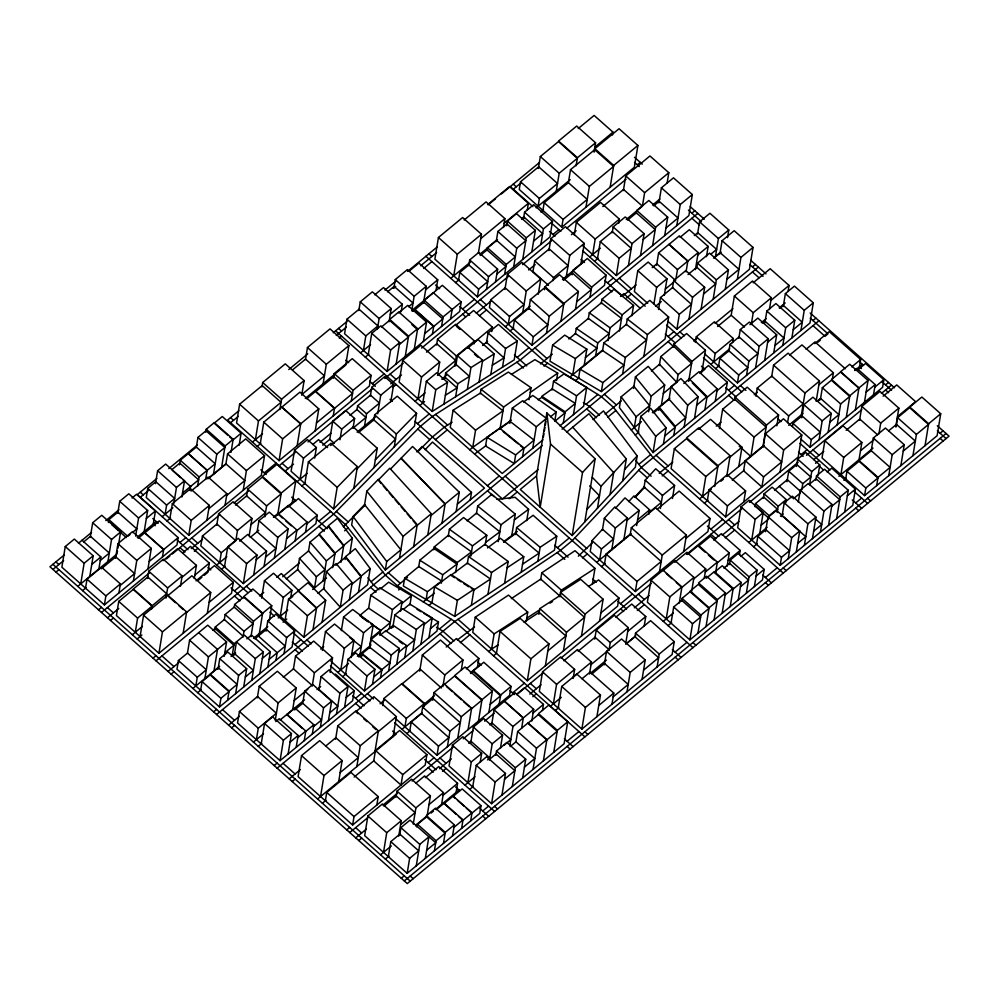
<?xml version="1.0" encoding="UTF-8"?>
<svg xmlns="http://www.w3.org/2000/svg" width="999" height="999" viewBox="0 0 999 999"><rect width="100%" height="100%" fill="white"/><g stroke="black" fill="none" stroke-linecap="round" stroke-linejoin="round"><path stroke-width="1.5" d="M89.798 576.435L93.182 555.781L74.326 539.073L65.26 546.553L61.876 567.207L104.395 604.907L176.96 544.992L178.159 537.624L159.303 520.904L144.793 532.879L163.649 549.6M80.732 583.928L84.116 563.274L93.182 555.781M90.285 537.412L92.682 522.764L101.748 515.272L120.604 531.992L117.969 548.101M85.539 588.186L87.013 579.183L101.523 567.195L120.38 583.916L118.906 592.931M98.876 568.943L100.837 556.955L81.98 540.234M108.404 522.527L108.879 519.642L117.944 512.15L136.813 528.871L132.268 532.617M107.942 561.45L111.538 539.485L120.604 531.992M117.77 513.274L119.73 501.286L128.796 493.793L147.652 510.514L144.218 531.493M104.395 604.907L105.869 595.904L120.38 583.916M115.522 558.341L117.932 543.643L132.442 531.655L151.299 548.376L147.939 568.955M117.008 553.97L117.495 551.036M135.277 632.292L137.6 618.106L152.11 606.118L133.254 589.398L118.744 601.386L116.421 615.571L158.941 653.271L231.506 593.344L233.304 582.342L214.448 565.634L196.016 580.844M135.627 536.088L138.586 518.006L147.652 510.514M165.11 514.235L166.608 505.107L174.675 498.451L155.807 481.73L147.752 488.386L146.254 497.514L188.786 535.227L261.338 475.299L264.56 455.619L245.704 438.898L227.56 453.883L225.824 464.473M133.416 580.943L136.788 560.364L151.299 548.376M155.494 483.678L157.617 470.729L165.672 464.073L184.528 480.794L181.88 497.015M132.03 498.014L136.563 494.268L155.419 510.988L153.297 524L155.22 525.711M147.59 578.496L148.776 571.216L163.287 559.24L182.155 575.961L180.482 586.138M140.085 636.55L143.581 615.197L167.77 595.217L186.626 611.937L183.129 633.291M151.648 608.953L152.173 605.731L166.683 593.743L147.827 577.035L133.317 589.01L152.173 605.731M162.45 556.967L163.674 549.5L144.805 532.779L138.112 538.311M169.917 518.506L172.352 503.671L190.484 488.698L209.353 505.419L206.918 520.242M179.495 464.797L180.245 460.227L196.353 447.065L215.21 463.786L199.113 476.948L197.577 486.313M173.876 503.271L176.473 487.45L184.528 480.794M165.971 598.126L167.632 587.936L182.155 575.961M158.941 653.271L162.437 631.905L186.626 611.937M196.279 447.502L197.927 437.437L205.981 430.781L224.85 447.502L216.783 454.158L213.486 474.288M189.935 490.384L190.584 486.451M188.786 535.227L191.209 520.392L209.353 505.419M205.769 432.142L206.244 429.245L214.298 422.589L233.154 439.31L231.031 452.31M205.669 479.445L207.168 470.292L188.312 453.571M224.226 656.306L226.586 641.895L207.73 625.174L189.585 640.172L187.462 653.134L178.409 660.539L176.973 669.255L219.505 706.955L292.058 647.04L294.705 630.918L275.836 614.198L267.782 620.866L266.096 631.118M194.281 578.508L196.428 565.384L177.572 548.663L163.062 560.651M219.655 562.599L221.278 552.734L235.789 540.746L216.933 524.025L202.422 536.013L200.799 545.879L243.331 583.578L315.884 523.663L317.257 515.297L298.401 498.588L288.037 507.142M221.553 467.632L225.1 445.966L233.154 439.31M182.68 552.859L190.497 546.403L209.353 563.124L207.842 572.365L204.271 575.312M216.733 525.262L218.619 513.748L233.129 501.76L251.985 518.481L249.151 535.814M255.407 439.672L258.479 420.941L281.044 402.297L262.188 385.589L239.61 404.22L236.551 422.952L279.071 460.651L369.368 386.076L371.116 375.374L352.26 358.666L334.203 373.576L333.454 378.159M207.317 613.324L210.727 592.519L191.87 575.799L167.682 595.779M225.062 505.257L226.948 493.756L208.092 477.035L191.084 491.071M195.829 685.976L197.265 677.26L206.331 669.767L187.475 653.046M239.148 445.279L241.121 433.229L222.265 416.508L214.211 423.176L227.522 434.977M200.649 690.234L202.06 681.58L210.127 674.924L228.983 691.645L220.916 698.301L219.505 706.955M204.907 678.483L208.441 656.892L226.586 641.895M224.463 566.858L227.735 546.89L238.112 538.324L256.968 555.044L253.696 575.024M214.76 630.094L215.272 627.022L224.338 619.53L243.194 636.251M243.207 490.284L246.428 470.591L264.56 455.619M213.973 670.991L217.507 649.387L198.651 632.667M235.826 540.546L237.475 530.469L251.985 518.481M261.975 386.863L262.687 382.505L285.264 363.861L304.121 380.582L301.748 395.117M224.213 620.304L225.15 614.56L234.216 607.067L253.084 623.788L244.006 631.281L243.069 637.025M218.019 669.305L219.755 658.653L227.822 651.997L246.678 668.718L243.694 686.987M246.528 496.578L247.74 489.173L262.25 477.185L281.106 493.906L266.596 505.894L264.81 516.808M260.215 443.931L263.786 422.14L299.925 392.145L318.793 408.866L315.197 430.819M234.141 607.542L234.64 604.495L243.706 597.002L262.575 613.723L253.496 621.216L250.961 636.725M243.331 583.578L246.603 563.611L256.968 555.044M259.815 673.663L263.374 651.947L244.505 635.227L234.128 643.743L232.118 656.018L235.677 653.071M234.315 654.919L236.451 641.895L255.307 658.603L251.748 680.331M227.56 700.299L229.083 691.033L237.138 684.377L218.282 667.657L210.227 674.313L229.083 691.033M257.005 532.405L258.916 520.704L269.28 512.137L288.149 528.858L284.79 549.338M279.87 409.503L281.556 399.225L304.121 380.582M235.627 693.643L238.624 675.374L246.678 668.718M279.071 460.651L282.642 438.861L300.699 423.938L281.843 407.217M256.393 739.66L258.266 728.221L276.411 713.236L257.542 696.515L239.41 711.5L237.537 722.951L280.057 760.651L352.622 700.724L354.245 690.784L335.389 674.063M264.061 566.458L266.558 551.173L247.702 534.453L239.648 541.108M261.601 598.114L264.448 580.731L273.514 573.239L291.883 590.359L290.697 597.614M277.71 514.66L281.243 493.094L295.754 481.106L276.898 464.385L262.387 476.373L281.243 493.094M259.328 633.541L262.65 613.199L271.728 605.719L252.872 588.998L243.793 596.49L262.65 613.199M305.494 359.528L307.455 347.54L330.032 328.896L348.888 345.617L345.704 365.097L305.307 398.464M274.425 557.904L277.784 537.425L288.149 528.858M314.673 458.066L316.396 447.54L307.442 439.597L294.543 450.249L291.096 471.303L333.616 509.015L414.485 426.086L416.571 413.336L397.24 396.191L374.662 414.835L373.738 420.504M297.14 445.741L300.736 423.776L318.793 408.866M269.343 620.242L271.728 605.719M257.33 697.826L259.228 686.238L277.372 671.253L296.228 687.974L292.67 709.702M292.22 502.672L295.754 481.106M267.869 667.007L270.367 651.798L251.511 635.077L246.903 638.873M300.05 479.245L303.496 458.191L316.396 447.54M280.22 616.283L283.304 597.452L291.883 590.359M261.201 743.93L264.548 723.513L272.602 716.845L291.471 733.566L288.124 753.995M295.155 540.784L296.903 530.094L278.047 513.374L273.439 517.182M275.936 660.351L277.185 652.722L258.329 636.001M304.857 483.504L308.404 461.863L330.981 443.219L357.38 466.633L353.833 488.274M323.127 383.741L326.323 364.26L348.888 345.617M285.027 620.554L288.549 599.013L298.214 591.033L316.508 608.216L307.417 615.734L303.883 637.275L270.23 607.442M297.64 569.605L299.475 558.429L308.541 550.936L324.937 569.692L316.358 576.773L314.535 587.949L297.64 569.605L286.301 578.97M284.003 653.696L286.638 637.574L294.705 630.918M305.519 532.217L307.168 522.14L288.311 505.419L277.947 513.986L282.38 517.919M275.237 720.391L278.084 702.959L296.228 687.974M308.466 551.373L309.977 542.157L319.043 534.665L334.952 553.821L326.373 560.901L323.114 580.869M363.436 350.449L365.809 335.926L377.909 325.936L359.053 309.215L346.953 319.205L344.58 333.728L387.1 371.441L459.665 311.513L461.213 302.023L442.357 285.314L411.6 310.677M333.254 415.909L334.54 408.017L315.684 391.296L306.656 398.751M322.752 445.167L329.795 439.348L332.767 421.191L345.666 410.539L354.62 418.481L353.134 427.56M293.394 669.23L295.542 656.081L313.686 641.096L332.542 657.817L330.145 672.439M280.057 760.651L283.404 740.234L291.471 733.566M358.828 310.602L360.264 301.835L372.352 291.845L391.208 308.566L389.061 321.715M339.985 439.722L341.72 429.133L354.62 418.481M312.987 629.757L316.571 607.867L325.662 600.349L307.929 582.704L298.276 590.684L316.571 607.867M333.616 509.015L337.163 487.362L357.38 466.633M351.311 400.999L353.059 390.297L371.116 375.374M294.655 709.927L302.722 703.271L304.707 691.133L312.774 684.477L331.631 701.198L328.434 720.704M296.179 747.327L298.127 735.464L279.27 718.743L275.811 721.603M326.473 571.553L323.664 588.636L340.284 607.217L343.082 590.122L352.172 582.617L336.126 563.573L326.473 571.553L343.082 590.122M322.078 622.24L325.662 600.349M356.843 410.402L357.592 405.819L370.492 395.167L379.445 403.097L366.546 413.748L364.548 425.986M312.25 685.951L314.398 672.802L332.542 657.817M338.698 781.568L342.133 760.576L319.668 740.659L301.523 755.631L298.089 776.635L352.635 824.999L425.199 765.072L426.898 754.657L399.625 730.469L375.449 750.449L373.738 760.863L401.011 785.039L402.722 774.625L426.898 754.657M304.245 740.671L305.819 731.068L286.963 714.347M332.692 567.644L335.077 553.084L343.656 546.003L328.234 526.436L319.168 533.928L335.077 553.084M368.244 354.72L371.74 333.341L380.819 325.849L399.675 342.57L396.178 363.948M322.39 650.361L325.462 631.58L334.565 624.063L353.983 640.322L351.161 657.567M377.435 328.846L379.121 318.544L391.208 308.566M318.856 689.897L321.041 676.548L329.096 669.879L347.964 686.6L344.555 707.379M312.312 734.015L313.823 724.75L294.967 708.029L286.9 714.685L302.435 728.458M340.996 562.262L343.768 545.342L352.347 538.261L337.412 518.294L328.346 525.786L343.768 545.342M370.379 395.904L371.79 387.287L384.69 376.623L393.631 384.565L390.809 401.798M345.142 559.54L345.617 556.618L355.282 548.638L370.204 568.606L367.582 584.665L303.883 637.275M385.314 570.029L386.713 561.5L400.874 549.8L364.598 504.632L353.047 516.483L351.648 524.999L385.314 570.029L484.478 488.124L432.517 442.07L425.162 449.612M320.367 727.359L323.564 707.854L331.631 701.198M349.85 553.508L352.347 538.261M393.881 288.099L395.279 279.583L407.367 269.593L426.223 286.313L423.901 300.512M341.358 630.656L343.594 617.02L352.684 609.502L373.226 624.825L369.755 646.041M377.697 413.798L380.731 395.217L393.631 384.565M364.398 505.831L366.795 491.208L378.346 479.358L417.232 524.675L413.648 546.628M349.375 599.7L352.172 582.617M387.1 371.441L390.609 350.05L399.675 342.57M340.771 669.979L344.33 648.301L353.983 640.322M374.051 467.544L377.222 448.214L353.171 426.898L330.594 445.542M320.554 796.553L323.988 775.549L342.133 760.576M401.161 311.663L402.372 304.295L383.504 287.575L374.712 294.842M336.501 714.035L339.897 693.256L347.964 686.6M358.479 592.182L361.114 576.123L370.204 568.606M345.579 674.238L348.039 659.24L355.669 652.946L374.962 669.305L372.502 684.303M325.362 800.811L326.735 792.407L350.924 772.427L378.196 796.603L376.823 805.019M335.589 739.235L337.774 725.848L355.919 710.876L378.384 730.793L374.975 751.61M437.787 373.663L439.697 362.038L420.829 345.317L402.697 360.302L399.125 382.093L432.217 411.438L514.21 359.865L517.282 341.121L498.426 324.4L488.061 332.954L486.401 343.057M411.813 310.502L414.135 296.303L426.223 286.313M405.244 356.456L408.566 336.151L417.644 328.659L398.776 311.938L389.71 319.43L408.566 336.151M360.102 654.02L363.574 632.804L373.226 624.825M394.268 446.815L396.353 434.066L416.571 413.336M368.606 608.379L370.766 595.229L379.857 587.712L402.085 601.648L400.499 611.326M361.713 656.306L362.15 653.633L369.767 647.34L389.935 662.974L381.88 669.63L380.569 677.647M414.31 348.963L417.644 328.659M423.788 302.922L424.238 300.175L433.304 292.682L452.147 309.515M369.642 648.126L371.066 639.472L378.683 633.166L399.288 648.451L396.69 664.323M478.384 253.022L481.468 234.253L462.612 217.532L438.424 237.5L434.877 259.166L477.397 296.865L549.962 236.938L552.497 221.428L533.641 204.708L524.575 212.2L523.651 217.844M330.794 661.126L364.448 690.958L366.895 675.961L374.962 669.305M423.389 341.471L426.561 322.103L407.692 305.382L398.626 312.874M356.83 766.595L360.239 745.766L378.384 730.793M417.982 398.813L421.553 377.023L439.697 362.038M436.001 290.522L437.749 279.807L418.893 263.087L409.003 271.253M379.907 635.052L380.681 630.357L370.741 623.364M432.455 333.978L433.741 326.149L414.885 309.428L412.612 311.301M352.635 824.999L354.021 816.583L378.196 796.603M422.789 403.072L426.348 381.356L436.713 372.802L447.49 382.355L443.931 404.071M399.475 558.329L403.072 536.376L417.232 524.675M389.323 628.621L392.432 609.627L402.085 601.648M436.575 344.98L437.512 339.26L455.656 324.288L474.513 341.009L474.038 343.856M441.521 326.486L443.094 316.895L461.213 302.023M392.844 627.247L394.855 614.959L402.485 608.666L424.4 622.852L420.879 644.355M382.704 705.544L383.853 698.526L401.998 683.541L424.463 703.458L423.938 706.593M388.623 670.991L391.233 655.107L399.288 648.451M453.733 275.886L457.28 254.221L481.468 234.253M423.239 601.873L426.136 599.487L427.41 591.695L441.683 581.056L418.781 566.533L404.62 578.221L403.346 586.013L426.136 599.487L434.453 593.269M432.217 411.438L435.776 389.722L447.49 382.355M398.726 836.101L401.248 820.703L382.392 803.983L367.882 815.971L364.66 835.651L407.18 873.351L479.745 813.436L481.019 805.631L462.162 788.91L453.096 796.39L455.307 798.363M450.599 319.006L452.16 309.403M458.541 280.145L459.802 272.427L468.868 264.935L487.737 281.656L478.658 289.148L477.397 296.865M444.705 378.758L445.641 373.002L456.006 364.435L469.48 376.386L457.767 383.753L455.644 396.703M409.915 604.882L411.426 595.641L388.636 582.18L380.669 588.748M418.668 567.27L419.817 560.214L433.978 548.526L456.98 564.098L442.707 574.75L441.333 583.204M468.768 265.584L469.692 259.927L478.771 252.435L497.627 269.156L495.541 281.88M404.757 657.667L406.73 645.616L385.689 630.694L380.232 635.202M393.119 736.625L396.391 716.633L373.926 696.715L355.781 711.7L358.029 713.698M454.72 366.046L456.368 355.981L474.513 341.009M427.809 534.927L431.281 513.723L389.785 468.256L378.234 480.107L381.218 483.591M455.781 365.809L457.442 355.669L467.807 347.115L482.629 360.252L479.07 381.968M412.812 651.011L416.333 629.52L424.4 622.852M469.792 449.812L472.752 447.365L475.561 430.182L502.997 410.839L480.394 393.057L453.071 410.239L450.249 427.422L502.21 473.489L542.919 439.86M383.516 852.372L386.738 832.691L401.248 820.703M404.932 726.86L406.318 718.443L424.463 703.458M433.778 549.8L434.24 546.952L448.401 535.252L471.516 551.885L457.242 562.524L455.594 572.552M396.079 797.027L397.04 791.158L411.551 779.183L430.419 795.891L427.048 816.42M441.97 523.226L445.142 503.871L401.036 458.254L445.129 503.958M486.913 250.562L487.375 247.715L496.453 240.222L515.309 256.943L506.243 264.435L504.607 274.388M388.324 856.63L390.784 841.633L399.85 834.14L418.706 850.861L409.64 858.353L407.18 873.351M409.752 731.131L411.238 722.015L421.603 713.448L448.876 737.624L438.511 746.191L437.025 755.306L394.83 717.906M419.717 671.141L422.34 655.057L440.484 640.072L462.949 659.989L461.276 670.229M471.353 605.357L473.988 589.298L451.061 574.587L434.577 586.863L431.943 602.921L428.933 605.406M467.357 389.335L470.916 367.607L482.629 360.252M428.946 637.699L432.18 617.919L409.827 604.083L403.284 609.49M486.463 289.373L488.548 276.636L497.627 269.156M496.228 241.546L497.889 231.468L506.955 223.976L525.811 240.697L516.745 248.189L513.673 266.908M448.201 536.463L449.388 529.245L463.561 517.544L486.763 535.239L485.102 545.354M399.662 835.326L400.911 827.647L409.99 820.154L435.726 842.756L426.66 850.249M421.491 714.123L422.652 707.092L433.017 698.526L460.289 722.714L449.925 731.268L447.39 746.74M508.279 324.238L509.54 316.521L524.05 304.533L505.194 287.812L490.684 299.8L489.423 307.517L531.943 345.229L604.507 285.302L606.156 275.2L587.3 258.491L572.789 270.467L572.077 274.8M456.143 511.525L459.303 492.257L412.575 446.491L390.534 469.018M423.738 613.299L438.474 622.015L437 631.031L364.448 690.958M503.484 227.485L504.932 218.631L486.076 201.91L464.198 219.98M506.668 225.762L507.417 221.141L516.483 213.649L535.352 230.369L531.818 251.923M480.282 393.756L481.019 389.26L508.341 372.078L531.043 387.699L529.083 399.687M491.733 331.593L492.457 327.222L473.601 310.502L455.457 325.487M432.729 700.224L433.991 692.582L444.355 684.015L471.628 708.191L468.119 729.62M413.249 824.113L415.896 807.879L430.419 795.891M538.111 206.194L539.373 198.476L557.517 183.504L538.661 166.783L520.516 181.768L519.255 189.473L561.775 227.173L634.34 167.258L637.911 145.454L619.055 128.734L594.867 148.701L594.393 151.611M416.72 826.91L417.195 824.013L426.273 816.52L445.129 833.241L436.051 840.733L434.39 850.886M470.304 499.825L471.516 492.42L422.177 446.503L416.933 451.898M490.784 374.6L494.18 353.908L478.009 339.573L467.644 348.139M504.92 289.473L507.405 274.3L521.915 262.325L540.784 279.046L538.299 294.205M442.894 686.663L444.805 674.974L462.949 659.989M426.173 599.45L454.732 616.395L457.367 600.337L473.988 589.298M416.258 865.871L419.78 844.367L428.846 836.875L425.324 858.378M487 437.312L485.576 445.966L514.235 463.548L515.646 454.907L523.976 448.014L499.8 428.259L487 437.312L515.646 454.907M467.295 563.823L468.481 556.555L484.965 544.268L508.166 561.488L504.595 583.279M476.436 513.698L477.697 506.031L491.858 494.33L515.272 514.135L511.75 535.614M527.21 210.327L528.371 203.284L509.502 186.563L487.624 204.633M470.816 556.156L472.49 545.879L486.763 535.239M502.497 367.232L505.569 348.489L517.282 341.121M522.752 259.415L526.273 237.862L535.352 230.369M538.374 168.506L540.334 156.543L558.478 141.571L577.335 158.292L559.19 173.264L556.256 191.209M513.086 328.509L514.46 320.105L528.971 308.129L547.827 324.837L533.316 336.825L531.943 345.229M500.174 428.022L503.608 407.043L531.043 387.699M441.57 804.432L443.494 792.632L424.637 775.911L415.709 783.291M522.789 312.262L526.261 291.021L540.784 279.046M480.207 762.287L481.655 753.421L462.799 736.7L452.435 745.254L449.038 765.958L491.57 803.671L564.123 743.743L567.719 721.778L548.863 705.057L538.498 713.623L557.355 730.344L553.758 752.297M526.223 621.266L527.722 612.15L508.503 595.104L475.262 617.182L472.764 632.379L527.31 680.731L617.607 606.168L618.943 597.989L598.576 579.932L588.498 586.45M553.059 280.657L553.558 277.61L568.069 265.622L549.213 248.901L534.702 260.889L532.954 271.566L548.488 285.339M542.919 210.452L544.193 202.672L568.381 182.692L587.25 199.413L563.061 219.393L561.775 227.173M457.754 738.186L461.263 716.758L471.628 708.191M509.79 423.426L512.312 408.091L522.714 400.736L546.441 418.394L536.263 426.798L532.742 448.264M528.758 309.44L530.382 299.513L544.892 287.525L563.748 304.245L549.238 316.233L546.453 333.241M540.884 244.43L543.431 228.921L552.497 221.428M443.469 843.393L445.267 832.354L454.345 824.874L435.477 808.154L426.411 815.646L445.267 832.354M487.974 594.318L491.545 572.514L508.166 561.488M456.081 792.444L457.567 783.328L438.711 766.608L425.312 777.672M477.497 666.932L478.883 658.478L456.418 638.561L446.216 646.99M498.239 541.658L500.998 524.775L515.272 514.135M452.535 835.901L454.345 824.874M548.938 250.624L550.886 238.674L565.409 226.686L584.265 243.406L580.844 264.323M544.542 289.722L545.017 286.75L559.54 274.775L578.396 291.496L575.486 309.265M470.716 743.044L473.339 727.097L483.703 718.543L502.559 735.264L500.424 748.301M467.894 782.679L471.291 761.975L481.655 753.421M478.484 721.066L481.98 699.712L492.345 691.146L465.072 666.97L454.707 675.536L481.98 699.712M461.6 828.408L462.999 819.879L444.143 803.159L436.213 809.714M522.564 456.668L523.976 448.014M488.673 651.535L491.62 649.1L494.118 633.903L527.722 612.15M568.331 183.054L570.516 169.668L594.705 149.7L613.561 166.421L589.373 186.388L585.963 207.205M472.714 786.95L476.248 765.309L486.613 756.755L505.482 773.463L501.935 795.104M515.496 534.54L516.633 527.559L533.116 515.284L556.743 536.226L554.457 550.174L454.732 616.395M576.111 165.759L577.422 157.755L595.554 142.77L576.698 126.049L558.566 141.034L577.422 157.755M545.379 665.821L548.963 643.88L520.192 618.369L500.024 631.418L496.441 653.358L493.481 655.806M470.679 820.916L472.003 812.824L453.146 796.103L444.068 803.596L456.268 814.422M488.848 712.499L492.345 691.146M552.609 345.117L549.974 361.213L572.764 374.687L575.399 358.591L586.838 349.138L564.71 335.127L552.609 345.117L575.399 358.591M491.695 724.425L494.093 709.827L514.835 692.619L533.691 709.34L531.78 721.066M566.321 276.298L569.755 255.394L584.265 243.406M526.723 520.679L528.596 509.24L515.134 497.302L496.965 499.388M574.263 235.015L576.336 222.34L600.524 202.372L619.38 219.081L618.693 223.314M560.963 321.253L563.886 303.471L578.396 291.496M489.585 759.764L492.195 743.818L502.559 735.264M546.853 412.937L550.536 444.093L540.209 507.18L536.525 476.024L546.853 412.937L595.154 458.791L584.815 521.878M499.213 703.945L500.686 694.979L511.051 686.425L483.778 662.25L473.414 670.804L500.686 694.979M521.216 572.252L523.763 556.73L500.412 538.274L487.462 547.927M543.406 436.875L543.931 433.728M544.38 430.919L544.93 427.597M545.367 424.962L545.929 421.466M552.097 389.985L553.521 381.306L563.923 373.951L586.713 387.425L583.641 406.231L559.89 425.849M556.48 380.494L557.679 373.139L534.89 359.665L511.463 374.4M594.043 152.01L595.554 142.77M495.804 755.369L496.515 751.036L506.88 742.482L525.736 759.203L522.664 777.984M491.57 803.671L495.104 782.03L505.482 773.463M511.051 686.425L509.577 695.379L437.025 755.306M554.807 421.029L556.268 412.088L532.779 395.467L523.526 402.01M537.837 561.213L540.122 547.265L556.743 536.226M575.337 334.091L576.273 328.384L588.361 318.394L609.19 333.491L597.752 342.944L595.641 355.794M509.84 745.516L512.949 726.548L533.691 709.34M563.274 423.052L565.122 411.825L575.299 403.421L552.272 388.898L541.858 396.266L565.122 411.825M592.657 254.558L595.192 239.061L619.38 219.081M612.524 134.977L612.986 132.155L594.13 115.434L578.259 128.546M540.634 579.807L541.783 572.789L575.024 550.724L594.967 568.406L592.432 583.841L595.392 581.406M515.909 742.107L517.644 731.505L528.009 722.939L546.865 739.66L543.394 760.863M589.997 297.29L591.645 287.188L606.156 275.2M527.31 680.731L530.906 658.803L548.963 643.88M538.873 614.348L539.81 608.616L559.977 595.566L584.54 617.345L566.483 632.267L563.436 650.911M597.464 258.816L600.287 241.596L612.387 231.606L631.243 248.326L619.143 258.316L616.333 275.537L582.679 245.704M601.373 391.596L602.834 382.642L624.063 365.11L602.584 350.549L580.044 369.168L578.583 378.122L601.373 391.596L665.059 338.986L668.656 317.083L649.787 300.362L627.247 318.981L626.298 324.812M588.274 318.931L589.285 312.774L601.373 302.797L621.54 318.431L610.102 327.872L608.016 340.634M610.152 187.225L613.723 165.422L637.911 145.454M521.64 728.196L523.326 717.894L504.47 701.173M512.3 786.55L515.372 767.756L525.736 759.203M573.451 414.647L576.535 395.829L586.713 387.425M584.203 365.234L586.838 349.138M612.2 232.767L613.149 226.923L625.249 216.933L644.105 233.654L640.509 255.557M601.236 303.659L601.947 299.263L614.048 289.273L633.566 305.457L631.88 315.721M573.164 678.421L574.637 669.405L560.589 656.955L542.532 671.865L539.335 691.395L581.868 729.095L672.152 654.52L674.263 641.645L650.599 620.666L635.551 633.091L634.84 637.387M623.376 190.572L625.774 175.949L649.949 155.969L668.818 172.69L667.132 182.929M559.777 596.74L560.501 592.37L580.656 579.32L603.121 599.238L599.55 621.078M560.439 595.766L561.363 590.159L594.967 568.406M542.469 710.514L543.468 704.395L524.612 687.674L516.545 694.33M533.029 769.43L536.5 748.214L546.865 739.66M536.525 476.024L520.242 489.473L572.19 535.539L582.529 472.452L595.154 458.791M602.597 350.487L603.833 342.969L626.373 324.35L646.54 339.985L625.312 357.517L622.602 374.063M553.384 703.845L556.58 684.327L574.637 669.405M636.263 213.536L636.763 210.477L648.851 200.487L667.707 217.208L664.697 235.589M628.421 265.547L632.005 243.644L644.105 233.654M619.48 331.031L622.127 314.897L633.566 305.457M558.191 708.116L561.738 686.45L576.785 674.025L600.461 695.004L596.915 716.67M642.469 205.831L644.63 192.67L668.818 172.69M599.65 559.877L601.435 548.988L613.536 538.998L602.534 529.245L592.007 540.621L590.222 551.523L635.339 591.52L707.904 531.593L710.052 518.469L679.17 491.083L657.292 509.165M597.452 508.216L601.036 486.288L626.298 458.953L588.973 413.723L566.87 432.005M664.323 295.204L667.007 278.796L648.151 262.075L637.774 270.642L634.365 291.521L647.677 303.321M581.493 635.988L585.064 614.148L603.121 599.238M621.166 396.815L619.405 407.58L634.328 427.547L636.088 416.783L649.612 405.619L633.903 386.301L621.166 396.815L636.088 416.783M602.422 529.945L604.333 518.281L614.847 506.905L627.422 518.044L623.838 539.91M610.077 494.567L613.673 472.614L572.689 427.172M658.928 202.859L661.388 187.812L673.476 177.822L692.332 194.543L688.885 215.609L616.333 275.537M652.609 245.579L655.619 227.198L667.707 217.208M604.47 564.148L606.118 554.058L630.307 534.09L661.176 561.463L637 581.443L635.339 591.52M633.553 388.411L635.439 376.873L648.189 366.358L664.685 385.027L661.375 405.207M594.742 639.148L596.216 630.157L614.273 615.247L628.321 627.697L625.849 642.782M589.497 674.025L591.47 662.025L577.422 649.562L563.873 660.751M656.605 265.172L658.616 252.872L668.98 244.305L687.836 261.026L686.063 271.853M581.868 729.095L585.414 707.442L600.461 695.004M622.702 480.906L626.298 458.953M611.75 549.887L615.322 528.034L627.422 518.044M643.831 356.518L647.414 334.615L668.656 317.083M653.945 303.771L656.643 287.362L667.007 278.796M663.423 444.043L666.096 427.772L650.599 408.266L640.796 416.358L638.136 432.642L653.059 452.597L725.624 392.682L727.322 382.28L708.466 365.559L699.75 372.752M658.516 309.515L660.476 297.565L672.564 287.575L691.42 304.295L679.332 314.285L676.885 329.22L668.006 321.353M593.044 419.58L603.521 410.926L637.175 455.956L635.327 467.245L572.19 535.539M604.32 664.859L606.518 651.423L621.565 638.998L645.229 659.977L642.057 679.382M676.798 225.599L680.244 204.533L692.332 194.543M609.04 650.112L610.264 642.607L628.321 627.697M648.613 411.763L651.161 396.191L664.685 385.027M630.119 535.202L631.343 527.734L655.531 507.754L686.413 535.127L683.716 551.573M659.328 365.547L660.801 356.581L673.538 346.066L691.608 363.436L678.084 374.6L676.86 382.08M672.514 287.899L673.713 280.582L685.801 270.592L704.67 287.312L701.073 309.253M675.961 278.821L677.472 269.58L698.189 252.585L679.332 235.864L668.968 244.43L687.824 261.151M636.638 525.599L639.123 510.427L624.987 497.877L615.509 508.129M644.018 487.375L645.204 480.144L655.731 468.756L674.587 485.477L672.452 498.501M658.741 410.327L659.24 407.267L669.043 399.175L685.664 417.744L675.299 426.311L673.788 435.477M611.962 704.245L613.786 693.069L590.122 672.077L582.017 678.771M653.059 452.597L655.719 436.326L666.096 427.772M673.363 347.14L673.863 344.081L686.6 333.554L705.456 350.274L701.947 371.69M648.975 514.16L649.675 509.84L633.965 495.904L628.708 501.598M668.968 399.662L671.103 386.65L680.906 378.559L698.076 396.665L694.517 418.356M697.552 234.053L699.55 221.828L709.927 213.274L728.783 229.995L727.534 237.625M695.404 269.618L698.189 252.585M627.01 691.808L630.182 672.414L645.229 659.977M696.753 267.632L697.477 263.149L709.577 253.159L728.433 269.88L725.262 289.273M688.973 319.243L692.569 297.302L704.67 287.312M660.364 508.491L662.487 495.467L674.587 485.477M679.283 603.046L681.917 586.913L663.061 570.192L650.961 580.182L647.364 602.172L689.884 639.884L762.449 579.957L764.185 569.368L745.329 552.647L740.721 556.455M644.143 626.448L645.766 616.533L631.718 604.07L615.921 617.12M702.522 496.453L705.781 476.56L717.881 466.57L686.438 438.698L674.35 448.688L671.091 468.593L725.636 516.945L798.201 457.03L801.797 435.04L783.491 418.818L765.359 433.791L763.199 446.99M706.48 256.668L708.154 246.441L689.298 229.72L680.082 237.325M688.673 381.368L691.932 361.451L705.456 350.274M695.379 342.407L696.303 336.788L714.435 321.803L733.291 338.524L732.604 342.732M659.527 571.54L662.225 555.107L686.413 535.127M684.153 426.923L687.712 405.232L698.076 396.665M715.409 256.88L718.418 238.549L728.783 229.995M719.929 253.821L722.077 240.684L734.165 230.707L753.034 247.427L749.45 269.305L676.885 329.22M713.161 299.263L716.345 279.87L728.433 269.88M657.105 666.957L659.215 654.07L674.263 641.645M666.221 618.893L669.829 596.903L681.917 586.913M704.894 409.802L707.055 396.578L689.322 378.933L683.878 383.429M671.028 623.164L673.676 607.005L681.743 600.349L700.599 617.07L692.532 623.726L689.884 639.884M713.773 361.925L715.159 353.509L733.291 338.524M718.581 366.196L719.879 358.316L728.945 350.824L747.801 367.545L738.736 375.037L737.437 382.917L704.907 354.058M681.568 601.398L682.067 598.376L690.122 591.708L708.978 608.428L700.923 615.084L697.951 633.216M715.259 401.236L717.27 388.911L698.975 371.728L689.173 379.832M717.594 326.486L731.193 315.247L734.352 296.016L752.484 281.031L771.34 297.752L769.405 309.59M737.349 279.283L740.933 257.405L753.034 247.427M728.82 351.561L729.994 344.405L739.06 336.913L757.929 353.634L748.85 361.126L746.515 375.424M691.67 591.246L693.93 577.422L675.074 560.701L662.974 570.691M707.329 500.724L709.14 489.672L727.284 474.7L745.591 490.921L743.78 501.973M719.467 428.633L722.639 409.24L734.74 399.263L766.171 427.122L754.07 437.112L750.898 456.506L739.26 446.191M714.622 486.476L718.019 465.709L730.107 455.719L698.676 427.847L686.588 437.837L718.019 465.709M738.848 338.224L740.271 329.57L749.337 322.078L768.194 338.798L764.647 360.439M704.258 578.221L705.769 568.98L686.912 552.272L674.812 562.25M734.577 400.249L735.077 397.177L747.165 387.187L778.596 415.06L776.847 425.799M751.273 324.575L753.209 312.737L771.34 297.752M726.71 476.486L730.107 455.719M706.018 626.56L709.09 607.754L717.157 601.098L698.301 584.378L690.234 591.033L709.09 607.754M715.546 573.126L717.357 562.112L698.488 545.404L687.499 554.482M725.636 516.945L727.447 505.906L745.591 490.921M738.81 466.496L741.97 447.202L710.526 419.343L698.438 429.32M714.073 619.904L717.394 599.65L725.461 592.994L706.593 576.273L698.538 582.929L717.394 599.65M755.581 367.932L759.128 346.291L768.194 338.798M764.897 322.839L766.832 311.039L775.898 303.546L794.767 320.267L791.857 337.974M727.16 566.108L729.307 552.934L710.451 536.213L698.363 546.203L705.019 552.11M745.266 460.676L743.618 470.754L761.912 486.988L763.573 476.898L781.705 461.925L763.411 445.691L745.266 460.676L763.573 476.898M755.918 396.191L757.254 388.062L771.765 376.086L803.196 403.946L788.686 415.934L787.574 422.702M729.432 564.585L730.157 560.102L738.224 553.446L757.08 570.154L754.382 586.613M722.14 613.249L725.461 592.994M759.764 533.404L763.161 512.674L749.113 500.224L741.058 506.88L737.662 527.609L780.182 565.309L852.746 505.382L855.406 489.135L831.742 468.156L827.135 471.965M730.207 606.593L733.191 588.324L714.335 571.603L706.268 578.259M739.485 554.695L740.184 550.412L721.328 533.691L713.636 540.047M773.726 352.947L776.698 334.802L757.841 318.082L749.899 324.638M771.653 376.76L773.551 365.159L788.061 353.171L819.492 381.044L816.171 401.348M783.253 306.556L785.376 293.606L794.442 286.114L813.298 302.834L810.002 322.989L737.437 382.917M788.061 291.471L789.048 285.452L770.192 268.731L753.184 282.779M762.986 446.516L766.508 425.05L778.596 415.06M738.261 599.924L741.121 582.479L722.265 565.759L714.198 572.415L733.066 589.135L741.121 582.479M755.032 506.643L755.531 503.596L763.598 496.94L777.647 509.39L769.58 516.046L755.531 503.596M782.791 345.467L785.689 327.759L794.767 320.267M751.71 540.059L755.107 519.343L763.161 512.674M746.328 593.269L749.025 576.823L757.08 570.154M763.361 498.414L764.11 493.806L772.177 487.15L786.225 499.6L785.714 502.672M756.518 544.33L757.829 536.338L765.883 529.682L789.56 550.661L781.493 557.317L780.182 565.309M765.559 531.668L768.019 516.683L776.073 510.027L799.749 531.018L796.303 551.997M800.936 330.482L804.232 310.327L813.298 302.834M780.057 472.003L783.653 450.025L801.797 435.04M777.147 512.45L778.159 506.256L786.225 499.6M792.469 426.461L792.969 423.414L802.035 415.921L820.341 432.155L811.263 439.647L810.027 447.265L800.873 439.148M787.012 481.68L788.723 471.203L796.79 464.547L810.838 476.998L802.771 483.666L801.797 489.647M781.967 516.67L784.227 502.834L792.294 496.178L815.958 517.157L812.437 538.673M801.423 414.785L804.982 393.032L819.492 381.044M801.735 417.732L803.883 404.67L812.949 397.177L831.255 413.399L828.159 432.28M796.478 466.421L797.677 459.128L805.743 452.472L819.792 464.935L818.119 475.137M788.248 558.653L791.683 537.674L799.749 531.018M798.301 502.072L800.249 490.134L808.316 483.466L831.98 504.458L828.558 525.362M820.391 399.637L822.339 387.724L831.405 380.232L849.712 396.466L840.646 403.958L837.237 424.787M809.577 484.702L811.725 471.59L819.792 464.935M819.093 439.772L822.177 420.891L831.255 413.399M804.37 545.329L807.891 523.813L815.958 517.157M815.808 480.269L816.52 475.899L824.587 469.243L848.251 490.222L844.679 512.037M832.167 380.294L833.403 372.777L801.96 344.905L789.685 355.045M859.04 459.652L861.85 442.482L842.994 425.761L824.849 440.746L822.04 457.917L864.572 495.616L937.124 435.701L940.721 413.761L921.865 397.04L909.764 407.03L928.62 423.751L925.037 445.679M820.491 532.017L823.925 511.113L831.98 504.458M846.303 417.295L849.837 395.716L858.903 388.224L840.596 372.003L831.53 379.495L849.837 395.716M840.896 474.637L843.718 457.467L861.85 442.482M814.722 343.619L829.232 331.631L860.676 359.503L859.465 366.845L861.388 368.556M836.625 518.706L840.196 496.878L848.251 490.222M855.369 409.802L858.953 387.962L868.019 380.469L849.712 364.248L840.646 371.728L858.953 387.962M845.703 478.896L846.952 471.278L859.053 461.288L877.909 478.009L865.821 487.999L864.572 495.616M859.577 420.254L861.85 406.406L879.994 391.421L898.85 408.141L895.791 426.798M864.447 402.322L868.019 380.469M873.513 394.83L875.186 384.603L856.88 368.369L854.62 370.242M871.116 451.461L873.326 438.012L885.414 428.034L904.27 444.755L900.848 465.659M857.592 370.042L865.521 363.486L883.828 379.72L882.579 387.337L810.027 447.265M878.945 433.903L880.706 423.126L898.85 408.141M876.66 485.639L878.009 477.385L890.109 467.395L871.24 450.674L859.152 460.664L878.009 477.385M896.078 426.798L897.564 417.682L909.664 407.692L928.521 424.413L916.42 434.403L912.936 455.669M888.76 475.649L892.182 454.732L904.27 444.755M586.85 509.478L599.475 495.816L589.685 485.801M624.55 469.617L637.175 455.956M634.615 497.265L644.08 487.025L661.363 502.347L649.275 512.337M592.182 542.907L578.359 556.181M635.252 497.265L644.805 487.137M357.005 468.956L377.222 448.214M375.312 459.852L395.529 439.123L373.838 419.892L358.391 432.642M365.222 505.019L343.331 526.723M418.369 451.236L432.467 436.963L444.293 427.197L452.16 422.14M64.186 555.007L49.95 566.758L407.28 883.566L949.05 436.138L937.287 425.724M78.459 543.219L91.546 532.405M105.819 520.616L118.906 509.815M156.893 478.434L137.288 494.63L247.752 592.569M168.794 468.618L197.34 445.042M238.861 410.751L227.585 420.067L345.691 524.775L385.364 575.124L397.377 585.789L454.782 621.49L584.914 736.862M288.761 369.543L307.767 353.846M333.241 332.792L346.89 321.528M384.965 290.097L395.666 281.256M407.555 271.428L437.187 246.953M488.336 204.72L495.479 198.826M501.423 193.906L539.41 162.537M83.654 541.945L90.459 536.326L109.316 553.046L100.25 560.539M171.716 469.78L179.783 463.111L198.639 479.832L182.517 493.106M292.495 369.93L305.557 359.141L324.413 375.861L301.848 394.505M387.575 291.82L394.168 286.376L413.024 303.084L408.628 306.718M52.959 569.43L63.624 560.614M140.297 497.302L148.614 490.422M230.594 422.727L238.299 416.358M336.251 335.464L346.328 327.135M393.306 288.336L395.691 286.376M420.641 265.771L436.625 252.572M513.299 189.248L521.003 182.879M55.956 572.09L58.916 569.655M339.26 338.124L341.621 336.176M423.638 268.444L431.918 261.601M241.121 433.229L233.067 439.897L229.733 436.938M480.756 238.611L504.932 218.631M390.272 314.285L402.372 304.295M594.842 147.14L612.986 132.155M146.353 518.481L155.419 510.988M504.183 223.264L528.371 203.284M91.771 564.447L100.837 556.955M425.661 289.797L437.749 279.807M130.007 534.49L127.735 536.363L108.879 519.642M381.63 326.898L389.56 320.342L408.416 337.063L399.35 344.543M521.528 218.781L523.801 216.908L542.657 233.629L533.591 241.121M207.792 478.833L225.936 463.848L244.792 480.569L226.648 495.554M77.772 586.363L116.421 554.457M137.225 537.275L156.244 521.565M162.163 516.683L172.864 507.842M208.529 478.384L226.361 463.661M252.447 442.107L262.537 433.778M360.477 352.897L370.579 344.555M450.774 278.321L470.379 262.125M479.895 254.27L497.502 239.735M522.115 219.405L524.487 217.445M536.138 207.817L570.229 179.67M480.232 255.482L487.025 249.862L505.894 266.583L496.815 274.076M315.622 391.67L333.678 376.76L352.547 393.481L334.478 408.391L316.733 392.657M101.261 568.818L115.772 556.843L134.628 573.563L120.117 585.539M82.58 590.634L86.151 587.687M166.97 520.941L170.529 517.994M257.255 446.378L260.864 443.394M365.284 357.155L368.856 354.208M455.581 282.592L459.153 279.645M540.958 212.088L543.531 209.952M417.482 329.595L426.561 322.103M208.803 508.728L226.948 493.756M316.483 422.927L334.54 408.017M424.662 333.641L433.741 326.149M149.151 561.488L178.159 537.624M98.489 609.79L101.436 607.355M179.907 542.544L185.826 537.662M264.298 472.852L276.124 463.099M372.327 383.641L384.153 373.876M462.624 309.066L474.438 299.3M552.909 234.503L558.828 229.62M637.3 164.81L640.259 162.375M101.486 612.462L149.625 572.702M166.271 558.953L169.842 556.006M172.215 554.045L219.743 514.797M234.016 503.009L248.276 491.233M279.121 465.759L295.155 452.522M307.992 441.92L372.377 388.748M384.79 378.496L403.196 363.299M421.628 348.064L508.366 276.436M522.627 264.66L551.161 241.096M566.583 228.359L626.036 179.258M235.477 505.082L246.641 495.866L265.497 512.587L250.986 524.562M312.724 444.518L318.581 439.672L327.535 447.614M349.95 415.359L356.98 409.54L365.934 417.482L353.034 428.134M426.573 352.16L436.775 343.731L455.644 360.452L437.5 375.437M602.822 206.568L623.551 189.448L642.419 206.169L626.286 219.493M107.505 617.782L118.781 608.466M191.296 548.588L202.56 539.285M285.14 471.091L293.556 464.135M320.005 442.282L330.856 433.316M390.796 383.828L401.486 375M476.361 313.162L491.171 300.924M528.633 269.992L535.189 264.585M571.403 234.665L576.161 230.732M110.502 620.454L113.461 618.006M194.305 551.248L197.852 548.326M392.619 387.462L396.166 384.54M479.37 315.821L486.463 309.965M297.09 481.68L307.18 473.364M357.08 432.142L375.512 416.92M181.918 577.372L196.428 565.384M474.313 342.207L492.457 327.222M301.898 485.951L305.507 482.967M194.842 575.112L209.353 563.124M627.572 220.117L636.375 212.849L655.232 229.57L643.131 239.56M132.318 634.727L142.42 626.398M198.326 580.219L201.885 577.272M216.708 565.034L226.798 556.705M250.2 537.45L258.729 530.332M274.375 517.407L295.18 500.237M415.022 401.248L425.124 392.919M441.77 379.17L446.528 375.237M482.604 345.442L487.549 341.358M505.319 326.685L530.194 306.144M562.474 279.483L582.804 262.687M589.71 256.993L600.411 248.152M652.547 205.095L659.852 199.063M442.657 379.058L444.967 377.16L457.092 387.899L445.379 395.267M563.448 280.369L572.377 272.989L591.233 289.71L576.723 301.698M653.683 205.856L659.178 201.311L678.034 218.032L665.946 228.022M137.125 638.998L141.883 635.064M221.516 569.305L225.075 566.358M419.842 405.519L424.587 401.586M510.127 330.944L513.698 327.997M594.517 261.263L598.076 258.316M186.538 612.499L210.727 592.519M417.445 423.638L429.27 413.873M256.194 559.74L266.558 551.173M209.116 602.322L233.304 582.342M286.538 538.661L296.903 530.094M296.803 530.706L307.168 522.14M265.609 557.017L275.974 548.463L257.118 531.743M306.893 523.863L317.257 515.297M153.034 658.154L155.994 655.706M234.465 590.909L240.372 586.026M318.843 521.216L330.669 511.451M517.17 357.43L528.983 347.664M607.467 282.854L613.374 277.972M691.845 213.174L694.804 210.727M156.044 660.814L333.666 514.123L420.454 426.311L432.267 416.546L520.167 360.09L697.801 213.399M435.477 439.622L447.302 429.857M276.773 577.297L281.306 573.551L299.188 591.083M212.75 630.381L215.022 628.508L233.878 645.229L224.812 652.722M652.222 267.62L656.83 263.823L675.686 280.544M568.831 339.011L575.424 333.554L596.903 348.114L585.464 357.555M620.479 296.428L623.776 293.706L640.421 308.454M694.33 235.527L697.777 232.68L716.633 249.4L710.876 254.158M168.057 671.478L178.734 662.662M259.54 595.916L263.724 592.469M282.742 576.76L299.388 563.011M540.471 363.923L552.335 354.121M623.676 295.204L636.113 284.927M171.066 674.138L174.026 671.703M344.605 530.819L348.151 527.897M544.018 366.133L547.564 363.199M626.673 297.864L631.405 293.968M697.789 254.995L708.154 246.441M290.609 598.164L292.744 596.391M665.322 289.098L673.376 282.442M335.864 565.197L345.517 557.23L361.014 576.723L351.91 584.24M688.011 274.538L696.803 267.27L715.671 283.991L703.571 293.981M474.6 454.07L486.388 445.392M231.069 656.48L234.528 653.633L253.384 670.341L245.317 677.01M713.523 258.079L720.117 252.635L738.985 269.355L726.885 279.333M192.882 688.423L219.643 666.308M253.521 638.336L267.782 626.56M278.246 617.919L287.724 610.089M312.699 589.46L326.536 578.034M569.88 377.073L602.547 350.1M655.519 306.343L661.276 301.586M714.472 257.655L721.166 252.123M254.87 638.861L266.383 629.382L285.239 646.103L269.131 659.377M197.69 692.682L201.249 689.735M283.054 622.177L286.763 619.118M317.982 593.331L324.213 588.186M575.561 380.607L579.12 377.672M255.307 658.603L263.374 651.947M431.281 513.723L417.12 525.424L413.124 520.779M430.981 515.571L459.303 492.257M550.611 416.758L556.268 412.088M262.3 658.453L270.367 651.798M554.757 421.341L564.934 412.937L541.683 397.377L538.211 399.825M457.355 504.12L471.516 492.42M213.586 711.837L216.546 709.402M295.017 644.592L300.924 639.71M371.079 581.78L382.904 572.015M487.425 485.689L499.25 475.924M586.038 404.245L597.864 394.48M668.019 336.551L673.925 331.668M752.397 266.858L755.356 264.423M216.596 714.51L542.332 445.492M562.075 429.183L758.366 267.083M467.095 520.879L476.535 513.086L499.85 531.83L485.576 542.469M651.423 371.016L659.527 364.31L676.822 382.33L663.299 393.506M283.241 677.285L293.456 668.855L312.312 685.576M359.54 615.684L368.643 608.166L390.309 622.577L380.644 630.556L370.716 623.551M228.621 725.162L239.285 716.358M320.754 649.075L323.713 646.628M397.377 585.789L407.505 577.422M538.211 469.48L502.46 499.013L414.86 421.353M605.169 414.185L621.203 400.949M693.706 341.059L697.277 338.112M715.109 323.389L732.954 308.654M231.618 727.834L234.578 725.386M398.576 589.947L400.936 587.999M509.003 498.751L517.282 491.908M607.617 417.307L615.896 410.477M401.76 603.621L411.426 595.641M770.903 300.437L789.048 285.452M294.168 700.561L307.779 689.322M371.016 638.336L380.681 630.357M351.648 654.62L361.301 646.64L349.55 637.35M385.527 631.655L393.156 625.349L414.635 639.909L406.568 646.565M253.434 742.107L263.524 733.766M280.045 720.054L304.558 699.887M317.058 689.56L320.629 686.613M337.824 672.414L348.501 663.598M357.405 656.243L371.054 644.967M391.233 628.296L393.606 626.336M631.306 430.032L641.395 421.715M652.359 412.649L669.892 398.176M700.162 373.176L704.907 369.255L701.46 366.196M710.813 364.373L729.645 348.826M761.35 322.64L766.108 318.706M779.195 307.904L785.202 302.947M780.032 308.291L783.428 305.482L802.284 322.202L793.218 329.695M653.621 412.849L659.065 408.354L675.112 427.385L664.747 435.951M358.778 656.955L362.05 654.258L381.78 670.254L373.713 676.91M762.886 323.201L765.147 321.328L784.003 338.049L774.937 345.542M258.242 746.365L261.813 743.418M342.632 676.685L346.228 673.701M635.239 435.027L638.848 432.055M715.634 368.631L719.193 365.684M424.113 624.575L432.18 617.919M767.632 342.295L776.698 334.802M696.69 405.144L707.055 396.578M717.27 388.911L706.905 397.477L692.307 382.942M290.06 742.12L298.127 735.464M398.663 652.272L406.73 645.616M716.957 390.834L727.322 382.28M346.191 697.439L354.245 690.784M297.752 737.724L305.819 731.068M305.769 731.405L313.823 724.75M430.419 628.671L438.474 622.015M329.72 712.824L337.787 706.168L318.931 689.447M313.511 726.648L321.578 719.979L302.722 703.271M274.151 765.534L277.098 763.086M355.569 698.289L361.488 693.406M439.41 629.045L451.236 619.28M638.836 464.36L650.649 454.595M728.571 390.234L734.49 385.352M812.961 320.554L815.908 318.107M277.148 768.194L454.782 621.49L560.427 550.399L572.24 540.634L641.283 467.47L818.918 320.766M557.417 547.739L569.243 537.974M325.637 746.116L335.839 737.687L358.304 757.604L340.172 772.589M806.081 349.275L815.009 341.908L845.279 368.743M289.173 778.858L300.449 769.542M380.082 703.783L384.228 700.349M457.355 639.959L474.537 626.947M659.215 473.251L672.839 462M716.258 426.148L721.016 422.215M754.27 394.755L757.23 392.307M817.894 342.207L820.266 340.247M826.997 334.69L825.024 336.313L813.011 325.649M292.183 781.518L295.13 779.07M460.352 642.632L469.817 634.815M662.225 475.911L668.131 471.029M627.035 520.404L639.123 510.427M582.542 557.867L587.275 553.958M378.246 731.618L396.391 716.633M637.587 519.83L649.675 509.84M444.268 684.552L454.632 675.986L481.905 700.162L471.54 708.728M466.408 668.781L478.883 658.478M434.577 695.529L424.375 703.958L401.91 684.04L420.055 669.055L441.396 687.974M596.703 562.325L631.181 533.841M729.869 457.192L741.97 447.202M818.88 384.765L833.403 372.777M317.595 798.988L396.066 734.19L392.595 731.106M401.985 729.307L422.19 712.612M470.367 672.827L480.457 664.497M470.966 673.551L473.264 671.653L500.549 695.828L490.172 704.395M601.51 566.583L605.069 563.636M322.402 803.258L325.949 800.336M354.158 777.035L374.138 760.539M406.793 733.566L410.364 730.619M851.747 366.87L860.676 359.503M817.194 401.198L820.591 398.401L838.898 414.622L829.832 422.115M699.575 498.901L711.325 489.198M720.966 481.218L723.351 479.258M726.91 476.311L763.885 445.791M788.711 425.287L802.971 413.499M817.831 401.223L820.216 399.263M855.007 370.529L862.424 364.398M704.382 503.159L707.891 500.262M732.279 480.119L744.205 470.267M547.814 650.911L565.871 635.988L539.198 612.35L524.075 622.127M685.863 538.436L710.052 518.469M866.121 392.095L875.186 384.603M600.886 612.899L618.943 597.989M874.762 387.212L883.828 379.72M346.728 829.882L349.687 827.434M428.159 762.624L434.066 757.741M512.537 692.944L524.363 683.179M620.566 603.721L632.392 593.955M710.863 529.158L722.677 519.393M801.148 454.582L807.067 449.7M885.539 384.89L888.498 382.455M349.737 832.542L368.144 817.332M383.004 805.069L397.277 793.281M412.137 781.006L453.109 747.165M463.224 738.81L473.326 730.469M484.627 721.141L494.143 713.286M516.72 694.63L543.394 672.602M561.038 658.029L651.435 583.379M686.513 554.408L742.332 508.304M749.462 502.422L798.213 462.162M806.518 455.294L861.8 409.652M881.405 393.456L891.495 385.114M383.978 806.093L396.253 795.953L415.122 812.674L400.599 824.662M883.141 396.178L896.74 384.94L915.596 401.66L897.464 416.645M578.121 651.211L595.054 637.225L609.103 649.687L591.046 664.597M846.178 430.294L859.777 419.056L877.534 434.79M489.635 724.837L491.945 722.926L510.801 739.647L503.896 745.354M774.662 490.159L787.337 479.67L800.311 491.171M468.706 743.194L471.016 741.295L489.872 758.004L487.562 759.914M355.744 837.874L366.408 829.058M439.535 768.668L451.398 758.865M529.832 694.105L541.083 684.802M634.315 607.817L649.113 595.579M722.24 535.189L738.835 521.49M813.71 459.652L823.8 451.323M358.741 840.534L361.7 838.099M442.545 771.34L446.091 768.406M532.829 696.765L536.376 693.83M637.312 610.476L644.405 604.62M725.249 537.862L734.702 530.044M815.534 463.286L819.093 460.364M627.709 631.443L645.766 616.533M573.414 676.935L591.47 662.025M693.93 577.422L681.842 587.412L676.286 582.492M693.681 578.97L705.769 568.98M809.153 484.428L816.058 478.721L839.734 499.7L831.668 506.368M533.104 712.961L543.468 704.395M761.113 525.237L768.019 519.53M793.331 498.788L800.236 493.081M705.257 572.102L717.357 562.112M717.22 562.924L729.307 552.934M428.983 804.62L443.494 792.632M550.424 706.293L561.288 697.327M590.634 673.089L606.43 660.039M625.624 644.193L635.814 635.776M748.75 542.507L767.17 527.297M780.506 516.283L783.228 514.023M443.057 795.304L457.567 783.328M626.848 643.418L634.952 636.725L658.616 657.704L643.568 670.142M860.501 450.761L874.1 439.523M728.096 560.402L740.184 550.412M591.808 673.988L604.545 663.473L628.209 684.452L613.161 696.877M489.123 759.665L496.041 753.958L514.897 770.679L504.532 779.232M888.773 430.731L896.465 424.375L915.334 441.096L903.233 451.073M723.875 568.106L729.632 563.349L748.488 580.069L740.421 586.738M510.189 746.578L515.959 741.82L534.815 758.541L524.45 767.107M380.557 854.819L391.333 845.916M415.634 825.848L427.535 816.021M431.093 813.074L433.479 811.113M435.851 809.153L459.028 790.009M464.947 785.127L475.037 776.785M555.244 710.551L558.841 707.579M663.261 621.341L673.363 612.999M753.558 546.765L757.13 543.818M838.935 476.261L873.014 448.114M385.364 859.078L388.936 856.131M469.755 789.385L473.326 786.438M668.081 625.599L671.64 622.652M843.943 480.357L846.315 478.396M557.355 730.344L567.719 721.778M928.62 423.751L940.721 413.761M725.137 594.979L733.191 588.324M847.339 495.804L855.406 489.135M598.738 705.494L613.786 693.069M756.118 576.036L764.185 569.368M453.933 827.359L462.999 819.879M797.726 543.356L805.781 536.7L783.241 516.72M472.003 812.824L462.924 820.316L458.491 816.383M481.019 805.631L471.953 813.111L466.408 808.203M813.661 531.193L821.727 524.525L814.959 518.531M401.273 878.233L404.233 875.798M482.704 810.988L488.611 806.106M567.082 741.295L578.908 731.543M675.112 652.085L686.937 642.32M765.409 577.509L777.234 567.744M855.706 502.947L861.613 498.064M940.084 433.254L943.044 430.819M404.283 880.906L946.041 433.479M514.335 519.88L528.596 509.24M503.434 541.82L517.282 531.48M503.896 542.22L515.671 533.454L539.16 553.146L522.539 564.185M499.712 428.771L510.127 421.416L534.078 440.122L523.901 448.526L520.442 445.704M530.257 392.482L557.679 373.139M472.752 447.365L511.401 420.104M507.142 567.769L523.763 556.73M511.338 598.613L540.746 579.095L560.327 596.453M526.723 618.206L539.647 609.84M549.987 603.146L552.572 601.473M491.62 649.1L498.176 644.855M482.467 361.276L494.18 353.908M492.32 365.259L504.033 357.892L486.513 342.37M580.044 369.168L602.834 382.642M434.577 586.863L457.367 600.337M404.62 578.221L427.41 591.695M417.033 609.34L421.054 611.713M572.827 374.637L578.521 378.171M583.391 402.597L589.597 406.456L599.437 415.184M436.501 627.235L442.969 631.256L453.896 640.946M553.521 381.306L576.535 395.829M419.817 560.214L442.707 574.75M454.757 577.772L450.936 575.324L467.42 563.036L490.484 579.008L473.863 590.034L471.316 588.411M457.305 579.408L461.126 581.868M463.673 583.503L468.768 586.775M370.766 595.229L392.432 609.627M603.833 342.969L625.312 357.517M576.273 328.384L597.752 342.944M434.24 546.952L457.242 562.524M394.855 614.959L416.333 629.52M468.481 556.555L491.545 572.514M360.814 616.371L368.269 621.615M362.025 617.432L368.231 621.803M399.15 641.296L402.859 643.93M449.388 529.245L472.49 545.879M589.285 312.774L610.102 327.872M601.947 299.263L622.127 314.897M627.247 318.981L647.414 334.615M371.066 639.472L391.233 655.107M512.312 408.091L536.263 426.798M481.019 389.26L503.608 407.043M343.594 617.02L363.574 632.804M477.697 506.031L500.998 524.775M362.15 653.633L381.88 669.63M503.171 431.593L518.144 443.818M516.633 527.559L540.122 547.265M634.502 157.28L642.257 164.148M690.197 206.656L704.357 219.206M750.761 260.339L766.008 273.863M810.164 313.012L894.505 387.787M785.376 293.606L804.232 310.327M634.552 162.375L639.298 166.583M688.398 210.115L701.41 221.653M749.65 264.423L763.061 276.311M810.214 318.107L827.984 333.866M860.002 362.262L863.486 365.347M882.055 381.805L891.545 390.222M937.337 430.819L946.09 438.586M722.077 240.684L740.933 257.405M661.388 187.812L680.244 204.533M699.55 221.828L718.418 238.549M691.895 218.282L699.537 225.062M752.447 271.965L759.003 277.772M885.589 389.997L888.598 392.669M940.134 438.361L943.143 441.021M625.774 175.949L644.63 192.67M594.867 148.701L613.723 165.422M897.564 417.682L916.42 434.403M766.832 311.039L785.689 327.759M861.85 406.406L880.706 423.126M697.477 263.149L716.345 279.87M734.352 296.016L753.209 312.737M636.763 210.477L655.619 227.198M822.339 387.724L840.646 403.958M570.516 169.668L589.373 186.388M873.326 438.012L892.182 454.732M731.193 315.247L744.505 327.048M658.616 252.872L677.472 269.58M740.271 329.57L759.128 346.291M540.334 156.543L559.19 173.264M773.551 365.159L804.982 393.032M613.149 226.923L632.005 243.644M673.713 280.582L692.569 297.302M803.883 404.67L822.177 420.891M729.994 344.405L748.85 361.126M637.774 270.642L656.643 287.362M600.287 241.596L619.143 258.316M824.849 440.746L843.718 457.467M576.336 222.34L595.192 239.061M660.476 297.565L679.332 314.285M757.254 388.062L788.686 415.934M696.303 336.788L715.159 353.509M544.193 202.672L563.061 219.393M719.879 358.316L738.736 375.037M520.516 181.768L539.373 198.476M792.969 423.414L811.263 439.647M846.952 471.278L865.821 487.999M513.249 184.141L516.246 186.813M619.33 278.197L631.356 288.861M679.894 331.893L684.265 335.764M740.446 385.577L745.916 390.422M777.597 418.506L781.093 421.603M813.024 449.925L819.043 455.257M867.569 498.289L870.579 500.949M510.289 186.588L532.854 206.593M551.473 223.102L560.826 231.393M582.804 250.874L645.192 306.193M666.583 325.15L681.306 338.211M703.458 357.842L741.857 391.895M799.974 443.419L829.894 469.942M854.257 491.545L867.619 503.396M819.143 466.071L823.463 469.905M549.462 231.443L554.92 236.276M581.031 259.428L584.477 262.475M604.707 280.419L622.489 296.179M665.272 334.116L675.399 343.094M725.823 387.799L735.951 396.778M798.551 452.272L803.159 456.356M852.247 499.887L861.712 508.266M735.077 397.177L766.508 425.05M524.575 212.2L543.431 228.921M607.504 287.962L611.888 291.845M668.069 341.658L673.526 346.503M728.621 395.342L734.09 400.187M855.756 508.054L858.753 510.714M550.886 238.674L569.755 255.394M797.677 459.128L811.725 471.59M816.52 475.899L840.196 496.878M765.359 433.791L783.653 450.025M572.789 270.467L591.645 287.188M722.639 409.24L754.07 437.112M507.417 221.141L526.273 237.862M788.723 471.203L802.771 483.666M800.249 490.134L823.925 511.113M534.702 260.889L553.558 277.61M497.889 231.468L516.745 248.189M779.282 486.326L792.244 497.852M545.017 286.75L563.886 303.471M784.227 502.834L807.891 523.813M487.375 247.715L506.243 264.435M764.11 493.806L778.159 506.256M507.405 274.3L526.261 291.021M530.382 299.513L549.238 316.233M768.019 516.683L791.683 537.674M755.119 506.118L769.168 518.581M469.692 259.927L488.548 276.636M438.424 237.5L457.28 254.221M741.058 506.88L755.107 519.343M674.35 448.688L705.781 476.56M604.37 394.255L616.395 404.907M709.14 489.672L727.447 505.906M514.46 320.105L533.316 336.825M757.829 536.338L781.493 557.317M459.802 272.427L478.658 289.148M490.684 299.8L509.54 316.521M428.858 253.833L431.868 256.493M480.407 299.525L486.413 304.857M534.952 347.889L546.965 358.541M656.068 455.269L668.081 465.921M728.646 519.617L734.652 524.937M783.191 567.969L786.201 570.641M425.911 256.268L544.018 360.989L601.423 396.69L613.436 407.355L653.109 457.704L783.241 573.076M586.638 408.903L596.478 417.619M435.502 285.027L439.635 288.686M459.877 306.631L469.63 315.284M514.423 354.995L526.723 365.909M651.123 476.186L641.283 467.47L635.614 460.277M707.379 526.073L718.868 536.263M762.662 575.074L771.415 582.842M488.061 332.954L505.569 348.489M462.674 314.173L465.671 316.845M516.858 362.225L523.414 368.032M638.686 470.229L647.427 477.984M710.913 534.265L715.921 538.698M765.459 582.617L768.456 585.289M645.204 480.144L662.487 495.467M730.157 560.102L749.025 576.823M456.568 326.473L459.89 329.42M424.238 300.175L443.094 316.895M708.341 555.057L713.898 559.977M395.279 279.583L414.135 296.303M474.488 354.195L477.909 357.23M457.442 355.669L470.916 367.607M437.512 339.26L456.368 355.981M550.536 444.093L582.529 472.452M411.938 324.675L416.371 328.609M631.343 527.734L662.225 555.107M445.641 373.002L457.767 383.753M360.264 301.835L379.121 318.544M604.333 518.281L615.322 528.034M666.308 573.638L671.852 578.558M682.067 598.376L700.923 615.084M650.961 580.182L669.829 596.903M402.697 360.302L421.553 377.023M426.348 381.356L435.776 389.722M371.74 333.341L390.609 350.05M453.071 410.239L475.561 430.182M673.676 607.005L692.532 623.726M346.953 319.205L365.809 335.926M592.007 540.621L601.435 548.988M606.118 554.058L637 581.443M338.574 328.409L341.571 331.069M390.109 374.101L396.116 379.433M435.576 414.41L447.602 425.075M505.207 476.148L517.232 486.8M574.85 537.887L586.863 548.538M638.349 594.18L644.355 599.512M692.894 642.544L695.903 645.204M335.614 330.844L692.944 647.652M345.891 360.202L348.663 362.662M369.58 381.206L375.324 386.301M390.035 399.338L392.332 401.386M554.632 545.267L568.069 557.18M592.794 579.108L596.266 582.18M618.006 601.46L626.573 609.053M672.315 649.612L681.118 657.417M371.79 387.287L380.731 395.217M417.782 429.008L429.807 439.66M487.475 490.796L494.03 496.603M557.18 552.584L564.822 559.365M620.616 608.828L623.626 611.5M675.162 657.192L678.171 659.852M635.551 633.091L659.215 654.07M307.455 347.54L326.323 364.26M334.203 373.576L353.059 390.297M374.662 414.835L396.353 434.066M357.592 405.819L366.546 413.748M541.783 572.789L561.363 590.159M560.501 592.37L585.064 614.148M596.216 630.157L610.264 642.607M606.518 651.423L630.182 672.414M332.767 421.191L341.72 429.133M539.81 608.616L566.483 632.267M329.795 439.348L334.265 443.319M262.687 382.505L281.556 399.225M281.868 407.055L300.736 423.776M263.786 422.14L282.642 438.861M500.024 631.418L530.906 658.803M308.404 461.863L337.163 487.362M561.738 686.45L585.414 707.442M294.543 450.249L303.496 458.191M542.532 671.865L556.58 684.327M239.61 404.22L258.479 420.941M475.262 617.182L494.118 633.903M230.544 417.619L233.541 420.279M282.08 463.311L288.087 468.643M336.338 511.426L348.364 522.077M458.029 619.305L470.054 629.969M530.319 683.403L536.326 688.723M584.865 731.755L587.874 734.427M388.311 572.689L400.337 583.341M260.851 469.805L266.146 474.5M291.72 497.177L295.854 500.836M316.096 518.781L327.31 528.721M477.722 662.075L481.206 665.159M509.715 690.446L514.373 694.567M564.335 738.86L573.089 746.628M318.893 526.323L324.363 531.168M440.01 633.703L450.936 643.393M567.132 746.403L570.142 749.075M206.244 429.245L225.1 445.966M227.56 453.883L246.428 470.591M379.008 589.735L373.539 584.89L367.894 577.734M504.458 701.261L523.314 717.981M370.579 587.337L376.049 592.182M197.927 437.437L216.783 454.158M285.714 520.866L291.258 525.786M247.74 489.173L266.596 505.894M494.093 709.827L512.949 726.548M517.644 731.505L536.5 748.214M422.34 655.057L444.805 674.974M188.287 453.721L207.143 470.442M446.541 686.563L452.222 691.595M454.495 693.618L461.313 699.662M463.586 701.673L469.268 706.718M258.916 520.704L277.784 537.425M180.245 460.227L199.113 476.948M473.339 727.097L492.195 743.818M433.991 692.582L461.263 716.758M496.515 751.036L515.372 767.756M172.827 470.716L180.594 477.647M182.817 479.57L190.572 486.501M218.619 513.748L237.475 530.469M157.617 470.729L176.473 487.45M422.652 707.092L449.925 731.268M288.549 599.013L307.417 615.734M325.462 631.58L344.33 648.301M476.248 765.309L495.104 782.03M452.435 745.254L471.291 761.975M227.735 546.89L246.603 563.611M264.448 580.731L283.304 597.452M348.039 659.24L366.895 675.961M172.352 503.671L191.209 520.392M202.422 536.013L221.278 552.734M147.752 488.386L166.608 505.107M411.238 722.015L438.511 746.191M383.853 698.526L406.318 718.443M140.247 492.195L143.244 494.855M191.783 537.887L197.802 543.219M246.328 586.251L251.798 591.096M306.893 639.934L311.263 643.806M367.445 693.631L373.464 698.95M440.022 757.966L446.041 763.298M494.567 806.33L497.577 808.99M269.892 612.2L274.5 616.271M294.031 633.603L308.304 646.253M330.457 665.883L369.955 700.911M394.605 722.764L494.617 811.438M152.797 518.506L158.167 523.264M177.16 540.109L187.924 549.65M208.029 567.469L210.789 569.917M231.006 587.849L242.932 598.413M292.27 642.157L302.397 651.136M352.822 695.841L364.048 705.794M424.675 759.54L436.163 769.73M455.581 786.95L459.715 790.609M479.957 808.553L488.711 816.32M267.782 620.866L286.638 637.574M179.957 547.652L184.977 552.097M234.515 596.016L239.972 600.861M295.067 649.7L299.438 653.571M355.619 703.383L361.089 708.229M428.209 767.731L433.216 772.177M482.754 816.096L485.751 818.755M321.041 676.548L339.897 693.256M295.542 656.081L314.398 672.802M457.53 800.324L464.185 806.23M119.73 501.286L138.586 518.006M363.648 718.668L367.02 721.665M372.627 726.635L375.999 729.62M234.64 604.495L253.496 621.216M225.15 614.56L244.006 631.281M375.449 750.449L402.722 774.625M304.707 691.133L323.564 707.854M111.851 524.762L118.506 530.656M120.729 532.629L126.274 537.549M337.774 725.848L360.239 745.766M215.272 627.022L234.128 643.743M117.932 543.643L136.788 560.364M397.04 791.158L415.896 807.879M148.776 571.216L167.632 587.936M92.682 522.764L111.538 539.485M168.794 596.765L175.449 602.659M178.771 605.606L183.204 609.54M417.195 824.013L436.051 840.733M259.228 686.238L278.084 702.959M219.755 658.653L238.624 675.374M189.585 640.172L208.441 656.892M400.911 827.647L419.78 844.367M143.581 615.197L162.437 631.905M301.523 755.631L323.988 775.549M65.26 546.553L84.116 563.274M264.548 723.513L283.404 740.234M367.882 815.971L386.738 832.691M390.784 841.633L409.64 858.353M118.744 601.386L137.6 618.106M239.41 711.5L258.266 728.221M87.013 579.183L105.869 595.904M178.409 660.539L197.265 677.26M202.06 681.58L220.916 698.301M326.735 792.407L354.021 816.583M55.857 561.875L58.866 564.547M107.405 607.579L113.411 612.899M161.95 655.931L173.976 666.595M222.502 709.627L234.528 720.279M283.067 763.311L295.08 773.975M355.644 827.659L361.65 832.991M410.189 876.023L413.199 878.683M52.91 564.323L410.239 881.13M673.863 344.081L691.932 361.451M592.332 477.385L601.036 486.288M660.801 356.581L678.084 374.6M299.475 558.429L316.358 576.773M671.103 386.65L687.712 405.232M309.977 542.157L326.373 560.901M383.216 485.914L387.2 490.559M389.198 492.882L393.181 497.539M395.179 499.862L399.163 504.507M401.161 506.83L405.157 511.476M407.142 513.798L411.138 518.456M659.24 407.267L675.299 426.311M635.439 376.873L651.161 396.191M366.795 491.208L403.072 536.376M345.617 556.618L361.114 576.123M634.265 427.597L638.199 432.579M640.796 416.358L655.719 436.326M353.047 516.483L386.713 561.5M423.901 302.247L414.822 309.74L433.691 326.461L442.757 318.968L423.901 302.247M538.336 714.61L527.971 723.176L546.828 739.897L557.192 731.33L538.336 714.61"/></g></svg>
